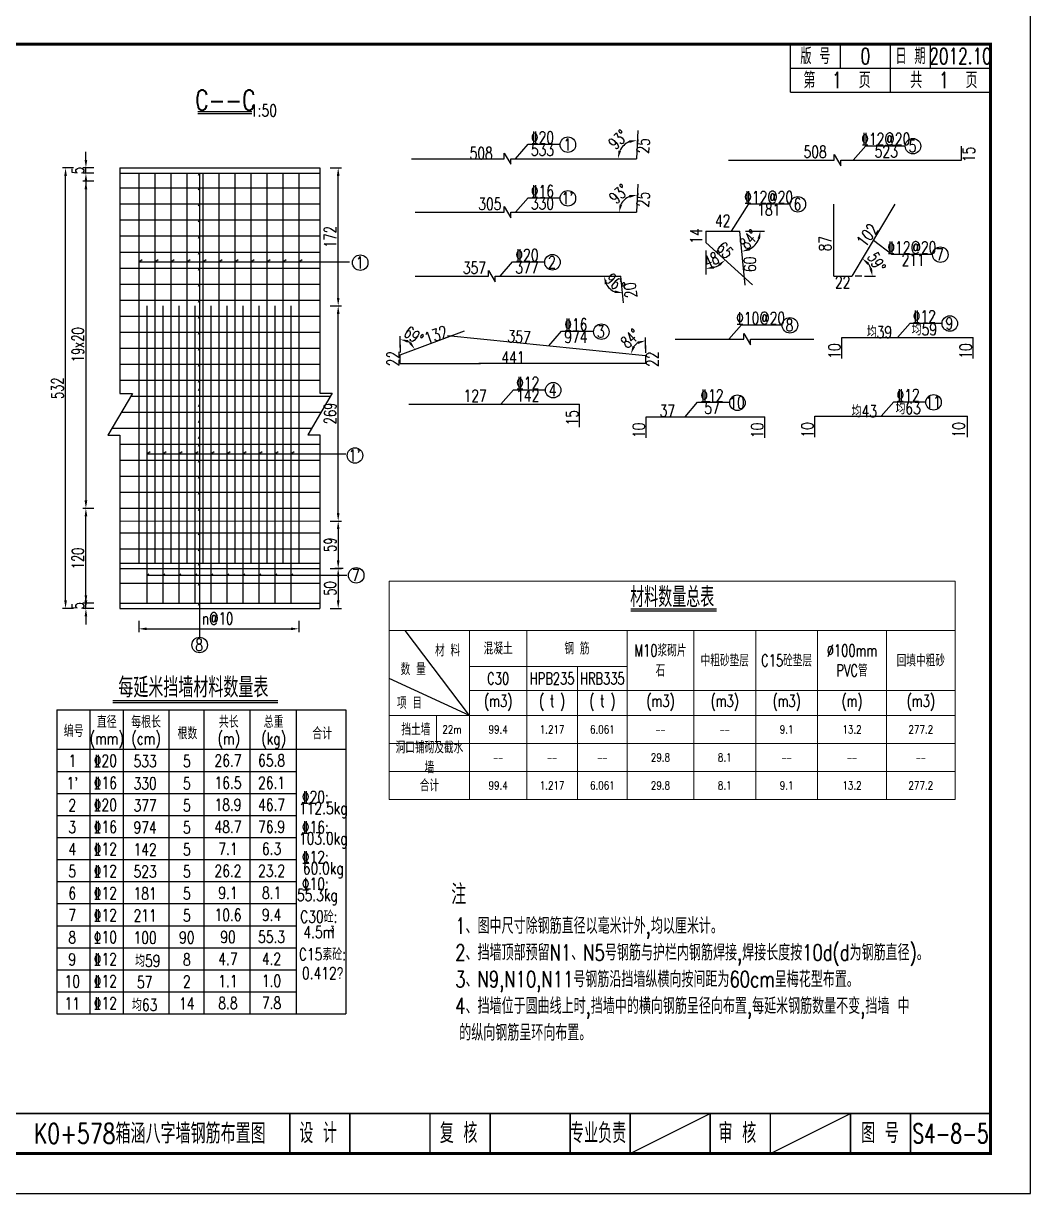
# Model space of a CAD drawing. Header units: millimetres. Extents: x -475 to 1205, y -1212 to 867.
# Drawn here: x -306.7 to -55.2, y -1212.1 to -919.9 of the extents above; entities that cross this region are included whole.
import ezdxf
from ezdxf.enums import TextEntityAlignment as Align

# ---------------------------------------------------------------- set-up
doc = ezdxf.new("R2010")
doc.units = ezdxf.units.MM
doc.header["$LTSCALE"] = 0.25
doc.header["$PDMODE"] = 32
doc.header["$PDSIZE"] = 0.5
for name, color, linetype in [('0_yellow', 2, 'Continuous'), ('图框', 7, 'Continuous'), ('文字', 7, 'Continuous'), ('标注', 4, 'Continuous'), ('次轮廓线', 7, 'Continuous'), ('结构', 7, 'Continuous'), ('表格', 7, 'Continuous'), ('钢筋', 6, 'Continuous')]:
    doc.layers.add(name, color=color, linetype=linetype)
doc.styles.get("Standard").update_dxf_attribs({"font": 'simplex1.shx', "width": 0.7, "bigfont": 'hztxt.shx'})
doc.styles.add('text', font='romans__.shx', dxfattribs={"width": 0.8, "bigfont": 'hztxt.shx'})
doc.styles.add('XGhz', font='simplex1.shx', dxfattribs={"width": 0.8, "bigfont": 'hztxt.shx'})
doc.styles.add('数字', font='simplex1.shx', dxfattribs={"width": 0.8, "bigfont": 'hztxt.shx'})
doc.styles.add('汉字', font='simplex1.shx', dxfattribs={"width": 0.8, "bigfont": 'hztxt.shx'})
doc.styles.add('钢筋', font='simplex1.shx', dxfattribs={"width": 0.8, "height": 2.2, "bigfont": 'hztxt.shx'})
doc.dimstyles.new('STANDARD-50', dxfattribs={"dimscale": 0, "dimtxt": 3, "dimasz": 2, "dimexe": 0.8, "dimexo": 1, "dimgap": 0.5, "dimtad": 1, "dimdec": 0, "dimlfac": 5, "dimzin": 9, "dimdsep": 46, "dimtxsty": 'Standard', "dimcen": 0.5, "dimclrd": 256, "dimclre": 256, "dimclrt": 7, "dimadec": 0, "dimazin": 2, "dimtfac": 1, "dimtdec": 0, "dimtix": 1, "dimtmove": 2, "dimatfit": 3, "dimfxl": 0, "dimtolj": 1, "dimtzin": 0, "dimlwd": -1, "dimlwe": -1, "dimarcsym": 0})

# ---------------------------------------------------------------- blocks, each defined once
blk = doc.blocks.new('*D631')
at = {"layer": 'Defpoints', "color": 0}
for p in [(-277.92, -1067.23), (-237.92, -1067.23), (-237.92, -1071.07)]:
    blk.add_point(p, dxfattribs=at)
at = {"layer": '文字'}
for p, q in [((-277.92, -1069.07), (-277.92, -1071.87)), ((-237.92, -1069.07), (-237.92, -1071.87)), ((-275.92, -1071.07), (-239.92, -1071.07))]:
    blk.add_line(p, q, dxfattribs=at)
for points in [[(-275.92, -1070.74), (-275.92, -1071.41), (-277.92, -1071.07)], [(-239.92, -1070.74), (-239.92, -1071.41), (-237.92, -1071.07)]]:
    blk.add_solid(points, dxfattribs=at)
at = {"layer": '文字', "color": 7, "insert": (-258.21, -1068.51), "char_height": 3, "attachment_point": 5}
blk.add_mtext('\\A1;n@10', dxfattribs=at)
blk = doc.blocks.new('*D632')
at = {"layer": 'Defpoints', "color": 0}
for p in [(-296.19, -955.99), (-289.87, -955.99), (-289.87, -1065.99)]:
    blk.add_point(p, dxfattribs=at)
at = {"layer": '标注'}
for p, q in [((-294.19, -955.99), (-296.99, -955.99)), ((-296.19, -1063.99), (-296.19, -957.99)), ((-294.19, -1065.99), (-296.99, -1065.99))]:
    blk.add_line(p, q, dxfattribs=at)
for points in [[(-296.52, -957.99), (-295.86, -957.99), (-296.19, -955.99)], [(-296.52, -1063.99), (-295.86, -1063.99), (-296.19, -1065.99)]]:
    blk.add_solid(points, dxfattribs=at)
at = {"layer": '标注', "color": 7, "insert": (-298.19, -1010.99), "char_height": 3, "attachment_point": 5, "rotation": 90}
blk.add_mtext('\\A1;532', dxfattribs=at)
blk = doc.blocks.new('*D664')
at = {"layer": 'Defpoints', "color": 0}
for p in [(-89.04, -965.02), (-94.99, -981.28), (-104.27, -983.02), (-99.84, -983.02), (-99.84, -983.02)]:
    blk.add_point(p, dxfattribs=at)
at = {"layer": '文字'}
blk.add_line((-96.68, -983.02), (-93.88, -983.02), dxfattribs=at)
blk.add_arc((-99.84, -983.02), 5.15, 22.3847, 36.6516, dxfattribs=at)
for points in [[(-95.93, -980.19), (-95.48, -979.7), (-97.19, -978.6)], [(-94.75, -980.99), (-95.4, -981.12), (-94.68, -983.02)]]:
    blk.add_solid(points, dxfattribs=at)
at = {"layer": '文字', "color": 7, "insert": (-93.61, -979.49), "char_height": 3, "attachment_point": 5, "rotation": 299.5181}
blk.add_mtext('\\A1;59°', dxfattribs=at)
blk = doc.blocks.new('*D665')
at = {"layer": 'Defpoints', "color": 0}
for p in [(-153.28, -960.04), (-155.67, -963.26), (-208.87, -967.07), (-163.99, -967.07), (-153.63, -967.07)]:
    blk.add_point(p, dxfattribs=at)
at = {"layer": '文字'}
blk.add_line((-159.95, -967.07), (-157.15, -967.07), dxfattribs=at)
blk.add_arc((-153.63, -967.07), 4.32, 113.8742, 153.2599, dxfattribs=at)
for points in [[(-155.44, -962.79), (-155.32, -963.45), (-153.41, -962.75)], [(-157.17, -965.21), (-157.82, -965.05), (-157.95, -967.07)]]:
    blk.add_solid(points, dxfattribs=at)
at = {"layer": '文字', "color": 7, "insert": (-157.99, -962.49), "char_height": 3, "attachment_point": 5, "rotation": 43.567}
blk.add_mtext('\\A1;93°', dxfattribs=at)
blk = doc.blocks.new('*D666')
at = {"layer": 'Defpoints', "color": 0}
for p in [(-153.28, -946.66), (-155.8, -949.63), (-209.83, -953.69), (-163.24, -953.69), (-153.63, -953.69)]:
    blk.add_point(p, dxfattribs=at)
at = {"layer": '文字'}
blk.add_line((-160.23, -953.69), (-157.43, -953.69), dxfattribs=at)
blk.add_arc((-153.63, -953.69), 4.6, 112.2579, 154.8762, dxfattribs=at)
for points in [[(-155.43, -949.1), (-155.32, -949.76), (-153.4, -949.09)], [(-157.47, -951.81), (-158.12, -951.66), (-158.23, -953.69)]]:
    blk.add_solid(points, dxfattribs=at)
at = {"layer": '文字', "color": 7, "insert": (-158.18, -948.91), "char_height": 3, "attachment_point": 5, "rotation": 43.567}
blk.add_mtext('\\A1;93°', dxfattribs=at)
blk = doc.blocks.new('*D667')
at = {"layer": 'Defpoints', "color": 0}
for p in [(-200.82, -997.85), (-153.06, -999.54), (-151.32, -1002.8), (-151.32, -1002.8), (-151.32, -1004.85)]:
    blk.add_point(p, dxfattribs=at)
at = {"layer": '文字'}
blk.add_line((-151.32, -1001.1), (-151.32, -998.3), dxfattribs=at)
blk.add_arc((-151.32, -1002.8), 3.69, 121.4088, 142.8806, dxfattribs=at)
for points in [[(-153.34, -999.33), (-153.16, -999.97), (-151.32, -999.1)], [(-153.96, -1000.69), (-154.58, -1000.45), (-155, -1002.43)]]:
    blk.add_solid(points, dxfattribs=at)
at = {"layer": '文字', "color": 7, "insert": (-155.14, -998.58), "char_height": 3, "attachment_point": 5, "rotation": 42.1447}
blk.add_mtext('\\A1;84°', dxfattribs=at)
blk = doc.blocks.new('*D668')
at = {"layer": 'Defpoints', "color": 0}
for p in [(-215.93, -983.03), (-157.5, -983.03), (-151.27, -983.03), (-161.03, -985.24), (-156.8, -989.64)]:
    blk.add_point(p, dxfattribs=at)
at = {"layer": '文字'}
blk.add_arc((-157.5, -983.03), 4.17, 207.753, 248.247, dxfattribs=at)
for points in [[(-161.51, -985.06), (-160.86, -984.9), (-161.67, -983.03)], [(-159, -986.58), (-159.09, -987.24), (-157.06, -987.18)]]:
    blk.add_solid(points, dxfattribs=at)
at = {"layer": '文字', "color": 7, "insert": (-158.95, -984.65), "char_height": 3, "attachment_point": 5, "rotation": 318}
blk.add_mtext('\\A1;96°', dxfattribs=at)
blk = doc.blocks.new('*D669')
at = {"layer": 'Defpoints', "color": 0}
for p in [(-196.58, -996.69), (-209.79, -1000), (-212.6, -1002.69), (-212.6, -1002.69), (-212.6, -1004.85)]:
    blk.add_point(p, dxfattribs=at)
at = {"layer": '文字'}
blk.add_line((-212.6, -1000.8), (-212.6, -998), dxfattribs=at)
blk.add_arc((-212.6, -1002.69), 3.89, 50.3034, 60.2428, dxfattribs=at)
for points in [[(-210.76, -999.63), (-210.59, -998.99), (-212.6, -998.8)], [(-209.85, -999.5), (-210.39, -999.89), (-208.96, -1001.33)]]:
    blk.add_solid(points, dxfattribs=at)
at = {"layer": '文字', "color": 7, "insert": (-209.25, -997.85), "char_height": 3, "attachment_point": 5, "rotation": 325.2731}
blk.add_mtext('\\A1;69°', dxfattribs=at)
blk = doc.blocks.new('*D651')
at = {"layer": 'Defpoints', "color": 0}
for p in [(-282.6, -959.3), (-291.11, -1040.99), (-283.07, -1040.99)]:
    blk.add_point(p, dxfattribs=at)
at = {"layer": '标注'}
for p, q in [((-289.11, -959.3), (-291.91, -959.3)), ((-291.11, -961.3), (-291.11, -1038.99)), ((-289.11, -1040.99), (-291.91, -1040.99))]:
    blk.add_line(p, q, dxfattribs=at)
for points in [[(-291.44, -961.3), (-290.77, -961.3), (-291.11, -959.3)], [(-291.44, -1038.99), (-290.77, -1038.99), (-291.11, -1040.99)]]:
    blk.add_solid(points, dxfattribs=at)
at = {"layer": '标注', "color": 7, "insert": (-293.11, -1000.14), "char_height": 3, "attachment_point": 5, "rotation": 90}
blk.add_mtext('\\A1;19x20', dxfattribs=at)
blk = doc.blocks.new('*D652')
at = {"layer": 'Defpoints', "color": 0}
for p in [(-291.11, -1040.99), (-287.23, -1040.99), (-282.23, -1065.98)]:
    blk.add_point(p, dxfattribs=at)
at = {"layer": '标注'}
for p, q in [((-289.11, -1040.99), (-291.91, -1040.99)), ((-291.11, -1063.98), (-291.11, -1042.99)), ((-289.11, -1065.98), (-291.91, -1065.98))]:
    blk.add_line(p, q, dxfattribs=at)
for points in [[(-291.44, -1042.99), (-290.77, -1042.99), (-291.11, -1040.99)], [(-291.44, -1063.98), (-290.77, -1063.98), (-291.11, -1065.98)]]:
    blk.add_solid(points, dxfattribs=at)
at = {"layer": '标注', "color": 7, "insert": (-293.11, -1053.49), "char_height": 3, "attachment_point": 5, "rotation": 90}
blk.add_mtext('\\A1;120', dxfattribs=at)
blk = doc.blocks.new('*D653')
at = {"layer": 'Defpoints', "color": 0}
for p in [(-291.11, -1064.68), (-282.23, -1064.68), (-282.23, -1065.98)]:
    blk.add_point(p, dxfattribs=at)
at = {"layer": '标注'}
for p, q in [((-291.11, -1062.68), (-291.11, -1060.68)), ((-289.11, -1064.68), (-291.91, -1064.68)), ((-289.11, -1065.98), (-291.91, -1065.98)), ((-291.11, -1065.98), (-291.11, -1064.68)), ((-291.11, -1067.98), (-291.11, -1069.98))]:
    blk.add_line(p, q, dxfattribs=at)
for points in [[(-291.44, -1062.68), (-290.77, -1062.68), (-291.11, -1064.68)], [(-291.44, -1067.98), (-290.77, -1067.98), (-291.11, -1065.98)]]:
    blk.add_solid(points, dxfattribs=at)
at = {"layer": '标注', "color": 7, "insert": (-293.11, -1065.33), "char_height": 3, "attachment_point": 5, "rotation": 90}
blk.add_mtext('\\A1;5', dxfattribs=at)
blk = doc.blocks.new('*D670')
at = {"layer": 'Defpoints', "color": 0}
for p in [(-127.8, -971.76), (-126.36, -971.76), (-121.6, -971.76), (-124.94, -976.03), (-126.45, -985.27)]:
    blk.add_point(p, dxfattribs=at)
at = {"layer": '文字'}
blk.add_arc((-127.8, -971.76), 5.14, 298.1495, 337.5611, dxfattribs=at)
for points in [[(-123.37, -973.65), (-122.72, -973.78), (-122.66, -971.76)], [(-125.28, -976.61), (-125.47, -975.97), (-127.29, -976.87)]]:
    blk.add_solid(points, dxfattribs=at)
at = {"layer": '文字', "color": 7, "insert": (-125.47, -973.86), "char_height": 3, "attachment_point": 5, "rotation": 47.8553}
blk.add_mtext('\\A1;84°', dxfattribs=at)
blk = doc.blocks.new('*D671')
at = {"layer": 'Defpoints', "color": 0}
for p in [(-136.27, -974.6), (-136.27, -976.59), (-134.48, -980.88), (-136.27, -982.61), (-124.63, -985.2)]:
    blk.add_point(p, dxfattribs=at)
at = {"layer": '文字'}
blk.add_arc((-136.27, -974.6), 6.53, 287.6236, 300.0528, dxfattribs=at)
for points in [[(-134.24, -981.15), (-134.34, -980.49), (-136.27, -981.13)], [(-133.21, -979.99), (-132.79, -980.51), (-131.44, -979)]]:
    blk.add_solid(points, dxfattribs=at)
at = {"layer": '文字', "color": 7, "insert": (-134.44, -978.74), "char_height": 3, "attachment_point": 5, "rotation": 23.8382}
blk.add_mtext('\\A1;48°', dxfattribs=at)
blk = doc.blocks.new('*D658')
at = {"layer": 'Defpoints', "color": 0}
for p in [(-232.67, -990.44), (-228.1, -990.44), (-232.67, -1044.17)]:
    blk.add_point(p, dxfattribs=at)
at = {"layer": '标注'}
for p, q in [((-230.1, -990.44), (-227.3, -990.44)), ((-228.1, -1042.17), (-228.1, -992.44)), ((-230.1, -1044.17), (-227.3, -1044.17))]:
    blk.add_line(p, q, dxfattribs=at)
for points in [[(-228.43, -992.44), (-227.77, -992.44), (-228.1, -990.44)], [(-228.43, -1042.17), (-227.77, -1042.17), (-228.1, -1044.17)]]:
    blk.add_solid(points, dxfattribs=at)
at = {"layer": '标注', "color": 7, "insert": (-230.1, -1017.3), "char_height": 3, "attachment_point": 5, "rotation": 90}
blk.add_mtext('\\A1;269', dxfattribs=at)
blk = doc.blocks.new('*D672')
at = {"layer": 'Defpoints', "color": 0}
for p in [(-232.67, -955.99), (-228.1, -955.99), (-232.67, -990.44)]:
    blk.add_point(p, dxfattribs=at)
at = {"layer": '标注'}
for p, q in [((-230.1, -955.99), (-227.3, -955.99)), ((-228.1, -988.44), (-228.1, -957.99)), ((-230.1, -990.44), (-227.3, -990.44))]:
    blk.add_line(p, q, dxfattribs=at)
for points in [[(-228.43, -957.99), (-227.77, -957.99), (-228.1, -955.99)], [(-228.43, -988.44), (-227.77, -988.44), (-228.1, -990.44)]]:
    blk.add_solid(points, dxfattribs=at)
at = {"layer": '标注', "color": 7, "insert": (-230.1, -973.21), "char_height": 3, "attachment_point": 5, "rotation": 90}
blk.add_mtext('\\A1;172', dxfattribs=at)
blk = doc.blocks.new('*D659')
at = {"layer": 'Defpoints', "color": 0}
for p in [(-232.67, -1044.17), (-228.1, -1055.99), (-225.87, -1055.99)]:
    blk.add_point(p, dxfattribs=at)
at = {"layer": '标注'}
for p, q in [((-230.1, -1044.17), (-227.3, -1044.17)), ((-228.1, -1046.17), (-228.1, -1053.99)), ((-226.87, -1055.99), (-228.9, -1055.99))]:
    blk.add_line(p, q, dxfattribs=at)
for points in [[(-228.43, -1046.17), (-227.77, -1046.17), (-228.1, -1044.17)], [(-228.43, -1053.99), (-227.77, -1053.99), (-228.1, -1055.99)]]:
    blk.add_solid(points, dxfattribs=at)
at = {"layer": '标注', "color": 7, "insert": (-230.1, -1050.08), "char_height": 3, "attachment_point": 5, "rotation": 90}
blk.add_mtext('\\A1;59', dxfattribs=at)
blk = doc.blocks.new('*D660')
at = {"layer": 'Defpoints', "color": 0}
for p in [(-232.67, -1055.99), (-232.67, -1065.99), (-228.1, -1065.99)]:
    blk.add_point(p, dxfattribs=at)
at = {"layer": '标注'}
for p, q in [((-230.1, -1055.99), (-227.3, -1055.99)), ((-228.1, -1057.99), (-228.1, -1063.99)), ((-230.1, -1065.99), (-227.3, -1065.99))]:
    blk.add_line(p, q, dxfattribs=at)
for points in [[(-228.43, -1057.99), (-227.77, -1057.99), (-228.1, -1055.99)], [(-228.43, -1063.99), (-227.77, -1063.99), (-228.1, -1065.99)]]:
    blk.add_solid(points, dxfattribs=at)
at = {"layer": '标注', "color": 7, "insert": (-230.1, -1060.99), "char_height": 3, "attachment_point": 5, "rotation": 90}
blk.add_mtext('\\A1;50', dxfattribs=at)
blk = doc.blocks.new('*T661')
at = {"layer": 'Defpoints', "color": 8, "lineweight": 0}
for p, q in [((0, 0), (11.78, 0)), ((0, 0), (0, -12.33)), ((11.78, 0), (20.08, 0)), ((20.08, 0), (34.34, 0)), ((34.34, 0), (47.03, 0)), ((47.03, 0), (59.43, 0)), ((59.43, 0), (76.08, 0)), ((76.08, 0), (91.53, 0)), ((91.53, 0), (106.98, 0)), ((106.98, 0), (124.18, 0)), ((124.18, 0), (141.37, 0)), ((141.37, 0), (141.37, -12.33)), ((11.78, -33.53), (11.78, -40.53))]:
    blk.add_line(p, q, dxfattribs=at)
at = {"layer": '表格', "color": 1, "lineweight": 0}
for p, q in [((0, -12.33), (11.78, -12.33)), ((0, -12.33), (0, -21.33)), ((11.78, -12.33), (20.08, -12.33)), ((20.08, -12.33), (34.34, -12.33)), ((34.34, -12.33), (47.03, -12.33)), ((47.03, -12.33), (59.43, -12.33)), ((59.43, -12.33), (76.08, -12.33)), ((76.08, -12.33), (91.53, -12.33)), ((91.53, -12.33), (106.98, -12.33)), ((106.98, -12.33), (124.18, -12.33)), ((124.18, -12.33), (141.37, -12.33)), ((141.37, -12.33), (141.37, -21.33)), ((0, -21.33), (0, -27.33)), ((141.37, -21.33), (141.37, -27.33)), ((0, -27.33), (0, -33.53)), ((141.37, -27.33), (141.37, -33.53)), ((0, -33.53), (0, -40.53)), ((141.37, -33.53), (141.37, -40.53)), ((0, -40.53), (0, -47.53)), ((141.37, -40.53), (141.37, -47.53)), ((0, -47.53), (0, -54.53)), ((141.37, -47.53), (141.37, -54.53)), ((0, -54.53), (11.78, -54.53)), ((11.78, -54.53), (20.08, -54.53)), ((20.08, -54.53), (34.34, -54.53)), ((34.34, -54.53), (47.03, -54.53)), ((47.03, -54.53), (59.43, -54.53)), ((59.43, -54.53), (76.08, -54.53)), ((76.08, -54.53), (91.53, -54.53)), ((91.53, -54.53), (106.98, -54.53)), ((106.98, -54.53), (124.18, -54.53)), ((124.18, -54.53), (141.37, -54.53))]:
    blk.add_line(p, q, dxfattribs=at)
at = {"layer": '表格', "color": 7, "lineweight": 0}
for p, q in [((20.08, -12.33), (20.08, -21.33)), ((34.34, -12.33), (34.34, -21.33)), ((59.43, -12.33), (59.43, -21.33)), ((76.08, -12.33), (76.08, -21.33)), ((91.53, -12.33), (91.53, -21.33)), ((106.98, -12.33), (106.98, -21.33)), ((124.18, -12.33), (124.18, -21.33)), ((20.08, -21.33), (34.34, -21.33)), ((20.08, -21.33), (20.08, -27.33)), ((34.34, -21.33), (47.03, -21.33)), ((34.34, -21.33), (34.34, -27.33)), ((47.03, -21.33), (59.43, -21.33)), ((47.03, -21.33), (47.03, -27.33)), ((59.43, -21.33), (59.43, -27.33)), ((76.08, -21.33), (76.08, -27.33)), ((91.53, -21.33), (91.53, -27.33)), ((106.98, -21.33), (106.98, -27.33)), ((124.18, -21.33), (124.18, -27.33)), ((20.08, -27.33), (34.34, -27.33)), ((20.08, -27.33), (20.08, -33.53)), ((34.34, -27.33), (47.03, -27.33)), ((34.34, -27.33), (34.34, -33.53)), ((47.03, -27.33), (59.43, -27.33)), ((47.03, -27.33), (47.03, -33.53)), ((59.43, -27.33), (76.08, -27.33)), ((59.43, -27.33), (59.43, -33.53)), ((76.08, -27.33), (91.53, -27.33)), ((76.08, -27.33), (76.08, -33.53)), ((91.53, -27.33), (106.98, -27.33)), ((91.53, -27.33), (91.53, -33.53)), ((106.98, -27.33), (124.18, -27.33)), ((106.98, -27.33), (106.98, -33.53)), ((124.18, -27.33), (141.37, -27.33)), ((124.18, -27.33), (124.18, -33.53)), ((0, -33.53), (11.78, -33.53)), ((11.78, -33.53), (20.08, -33.53)), ((20.08, -33.53), (34.34, -33.53)), ((20.08, -33.53), (20.08, -40.53)), ((34.34, -33.53), (47.03, -33.53)), ((34.34, -33.53), (34.34, -40.53)), ((47.03, -33.53), (59.43, -33.53)), ((47.03, -33.53), (47.03, -40.53)), ((59.43, -33.53), (76.08, -33.53)), ((59.43, -33.53), (59.43, -40.53)), ((76.08, -33.53), (91.53, -33.53)), ((76.08, -33.53), (76.08, -40.53)), ((91.53, -33.53), (106.98, -33.53)), ((91.53, -33.53), (91.53, -40.53)), ((106.98, -33.53), (124.18, -33.53)), ((106.98, -33.53), (106.98, -40.53)), ((124.18, -33.53), (141.37, -33.53)), ((124.18, -33.53), (124.18, -40.53)), ((0, -40.53), (11.78, -40.53)), ((11.78, -40.53), (20.08, -40.53)), ((20.08, -40.53), (34.34, -40.53)), ((20.08, -40.53), (20.08, -47.53)), ((34.34, -40.53), (47.03, -40.53)), ((34.34, -40.53), (34.34, -47.53)), ((47.03, -40.53), (59.43, -40.53)), ((47.03, -40.53), (47.03, -47.53)), ((59.43, -40.53), (76.08, -40.53)), ((59.43, -40.53), (59.43, -47.53)), ((76.08, -40.53), (91.53, -40.53)), ((76.08, -40.53), (76.08, -47.53)), ((91.53, -40.53), (106.98, -40.53)), ((91.53, -40.53), (91.53, -47.53)), ((106.98, -40.53), (124.18, -40.53)), ((106.98, -40.53), (106.98, -47.53)), ((124.18, -40.53), (141.37, -40.53)), ((124.18, -40.53), (124.18, -47.53)), ((0, -47.53), (11.78, -47.53)), ((11.78, -47.53), (20.08, -47.53)), ((20.08, -47.53), (34.34, -47.53)), ((20.08, -47.53), (20.08, -54.53)), ((34.34, -47.53), (47.03, -47.53)), ((34.34, -47.53), (34.34, -54.53)), ((47.03, -47.53), (59.43, -47.53)), ((47.03, -47.53), (47.03, -54.53)), ((59.43, -47.53), (76.08, -47.53)), ((59.43, -47.53), (59.43, -54.53)), ((76.08, -47.53), (91.53, -47.53)), ((76.08, -47.53), (76.08, -54.53)), ((91.53, -47.53), (106.98, -47.53)), ((91.53, -47.53), (91.53, -54.53)), ((106.98, -47.53), (124.18, -47.53)), ((106.98, -47.53), (106.98, -54.53)), ((124.18, -47.53), (141.37, -47.53)), ((124.18, -47.53), (124.18, -54.53))]:
    blk.add_line(p, q, dxfattribs=at)
at = {"layer": '表格', "color": 1, "insert": (70.68, -1.5), "char_height": 5, "width": 138.3679, "attachment_point": 2}
blk.add_mtext('材料数量总表', dxfattribs=at)
at = {"layer": '表格', "char_height": 3, "attachment_point": 5}
for s, insert, width in [('混凝土', (27.21, -16.83), 11.2615), ('钢 筋', (46.89, -16.83), 22.0831)]:
    blk.add_mtext(s, dxfattribs=dict(at, insert=insert, width=width))
at = {"layer": '表格', "color": 0, "char_height": 3}
for s, insert, width, attachment_point in [('{\\C256;%%C100mm\\PPVC管}', (115.58, -19.83), 14.1926, 5), ('{\\C256;M10浆砌片石}', (67.75, -19.83), 13.6504, 5), ('{\\C256;中粗砂垫层}', (83.8, -19.83), 12.4525, 5), ('{\\C256;回填中粗砂}', (132.77, -19.83), 14.1926, 5), ('C30', (27.21, -24.33), 11.2615, 5), ('HPB235', (40.68, -24.33), 9.6809, 5), ('HRB335', (53.23, -24.33), 9.4022, 5), ('(m3)', (27.21, -30.43), 11.2615, 5), ('( t )', (40.68, -30.43), 9.6809, 5), ('( t )', (53.23, -30.43), 9.4022, 5), ('(m3)', (67.75, -30.43), 13.6504, 5), ('(m3)', (83.8, -30.43), 12.4525, 5), ('(m3)', (99.26, -30.43), 12.4525, 5), ('(m)', (115.58, -30.43), 14.1926, 5), ('(m3)', (132.77, -30.43), 14.1926, 5), ('挡土墙', (10.28, -37.03), 8.7788, 6), ('洞口铺砌及截水墙', (10.04, -44.03), 17.0828, 5), ('合计', (10.04, -51.03), 17.0828, 5)]:
    blk.add_mtext(s, dxfattribs=dict(at, insert=insert, width=width, attachment_point=attachment_point))
at = {"layer": '表格', "color": 0, "style": 'text'}
for s, insert, char_height, width, attachment_point in [('{\\Fsimplex1,hztxt|c134;\\W0.7;\\C256;C15砼垫层}', (99.26, -19.83), 3, 12.4525, 5), ('22m', (13.28, -37.03), 2, 5.3039, 4), ('99.4', (27.21, -37.03), 2, 11.2615, 5), ('1.217', (40.68, -37.03), 2, 9.6809, 5), ('6.061', (53.23, -37.03), 2, 9.4022, 5), ('——', (67.75, -37.03), 2, 13.6504, 5), ('——', (83.8, -37.03), 2, 12.4525, 5), ('9.1', (99.26, -37.03), 2, 12.4525, 5), ('13.2', (115.58, -37.03), 2, 14.1926, 5), ('277.2', (132.77, -37.03), 2, 14.1926, 5), ('29.8', (67.75, -44.03), 2, 13.6504, 5), ('8.1', (83.8, -44.03), 2, 12.4525, 5), ('——', (27.21, -44.03), 2, 11.2615, 5), ('——', (40.68, -44.03), 2, 9.6809, 5), ('——', (53.23, -44.03), 2, 9.4022, 5), ('——', (99.26, -44.03), 2, 12.4525, 5), ('——', (115.58, -44.03), 2, 14.1926, 5), ('——', (132.77, -44.03), 2, 14.1926, 5), ('99.4', (27.21, -51.03), 2, 11.2615, 5), ('1.217', (40.68, -51.03), 2, 9.6809, 5), ('6.061', (53.23, -51.03), 2, 9.4022, 5), ('29.8', (67.75, -51.03), 2, 13.6504, 5), ('8.1', (83.8, -51.03), 2, 12.4525, 5), ('9.1', (99.26, -51.03), 2, 12.4525, 5), ('13.2', (115.58, -51.03), 2, 14.1926, 5), ('277.2', (132.77, -51.03), 2, 14.1926, 5)]:
    blk.add_mtext(s, dxfattribs=dict(at, insert=insert, char_height=char_height, width=width, attachment_point=attachment_point))
blk = doc.blocks.new('*D673')
at = {"layer": 'Defpoints', "color": 0}
for p in [(-291.11, -955.99), (-279.51, -955.99), (-279.51, -957.3)]:
    blk.add_point(p, dxfattribs=at)
at = {"layer": '标注'}
for p, q in [((-291.11, -953.99), (-291.11, -951.99)), ((-289.11, -955.99), (-291.91, -955.99)), ((-289.11, -957.3), (-291.91, -957.3)), ((-291.11, -957.3), (-291.11, -955.99)), ((-291.11, -959.3), (-291.11, -961.3))]:
    blk.add_line(p, q, dxfattribs=at)
for points in [[(-291.44, -953.99), (-290.77, -953.99), (-291.11, -955.99)], [(-291.44, -959.3), (-290.77, -959.3), (-291.11, -957.3)]]:
    blk.add_solid(points, dxfattribs=at)
at = {"layer": '标注', "color": 7, "insert": (-293.11, -956.64), "char_height": 3, "attachment_point": 5, "rotation": 90}
blk.add_mtext('\\A1;5', dxfattribs=at)
blk = doc.blocks.new('series')
at = {"width": 0.75}
for tag, height, p in [('页码', 4, (-35, -19)), ('图名', 5, (-220, -282)), ('图号', 5, (-20, -282))]:
    blk.add_attdef(tag, text='', height=height, dxfattribs=at).set_placement(p, align=Align.MIDDLE_CENTER)
blk = doc.blocks.new('123')
at = {"layer": '图框', "color": 2}
blk.add_lwpolyline([(370.03, 635.68), (370.03, 932.68), (-49.97, 932.68), (-49.97, 635.68)], close=True, dxfattribs=at)

msp = doc.modelspace()

# ---------------------------------------------------------------- linework, layer by layer
for p, q in [((-282.602, -955.988), (-232.665, -955.988)), ((-282.602, -955.988), (-282.602, -1012.277)), ((-232.665, -955.988), (-232.665, -1012.244)), ((-282.602, -997.897), (-282.602, -1012.277)), ((-232.665, -997.897), (-232.665, -1012.244)), ((-282.602, -1008.297), (-282.602, -1012.277)), ((-279.506, -1012.277), (-285.614, -1022.696)), ((-282.602, -1012.277), (-279.506, -1012.277)), ((-229.569, -1012.244), (-235.678, -1022.663)), ((-232.665, -1012.244), (-229.569, -1012.244)), ((-285.614, -1022.696), (-282.602, -1022.696)), ((-282.602, -1022.696), (-282.602, -1065.988)), ((-235.678, -1022.663), (-232.665, -1022.663)), ((-232.665, -1022.663), (-232.665, -1065.988)), ((-282.602, -1044.122), (-232.665, -1044.172)), ((-282.602, -1055.988), (-232.665, -1055.988)), ((-282.602, -1065.988), (-232.665, -1065.988))]:
    msp.add_line(p, q)
for points, const_width in [([(-65.166, -925.085), (-445.166, -925.085), (-445.166, -1202.085), (-65.166, -1202.085), (-65.166, -925.085)], 0.7), ([(-445.166, -1192.085), (-65.166, -1192.085)], 0.4), ([(-170.166, -1202.085), (-170.166, -1192.085)], 0.4), ([(-155.166, -1202.085), (-155.166, -1192.085)], 0.4), ([(-135.166, -1202.085), (-135.166, -1192.085)], 0.4), ([(-120.166, -1202.085), (-120.166, -1192.085)], 0.4), ([(-100.166, -1202.085), (-100.166, -1192.085)], 0.4), ([(-85.166, -1202.085), (-85.166, -1192.085)], 0.4)]:
    msp.add_lwpolyline(points, dxfattribs=dict(const_width=const_width))
at = {"layer": '0_yellow', "color": 7}
for q in [(-211.35, -1071.487), (-215.357, -1083.487)]:
    msp.add_line((-195.274, -1092.687), q, dxfattribs=at)
at = {"layer": '图框', "const_width": 0.4}
for points in [[(-240.166, -1202.085), (-240.166, -1192.085)], [(-225.166, -1202.085), (-225.166, -1192.085)], [(-205.166, -1202.085), (-205.166, -1192.085)], [(-190.166, -1202.085), (-190.166, -1192.085)], [(-170.166, -1202.085), (-170.166, -1192.085)]]:
    msp.add_lwpolyline(points, dxfattribs=at)
at = {"layer": '文字'}
for p, q in [((-126.358, -971.756), (-121.603, -971.756)), ((-136.268, -976.594), (-136.268, -982.612)), ((-97.336, -983.018), (-98.976, -983.018)), ((-212.604, -1000.193), (-212.604, -1002.062)), ((-151.323, -1000.299), (-151.323, -1002.181)), ((-275.923, -1057.641), (-275.395, -1057.316)), ((-275.923, -1057.641), (-225.957, -1057.641)), ((-271.923, -1057.641), (-271.395, -1057.316)), ((-267.923, -1057.641), (-267.395, -1057.316)), ((-263.923, -1057.641), (-263.395, -1057.316)), ((-259.923, -1057.641), (-259.395, -1057.316)), ((-255.923, -1057.641), (-255.395, -1057.316)), ((-251.923, -1057.641), (-251.395, -1057.316)), ((-247.923, -1057.641), (-247.395, -1057.316)), ((-243.923, -1057.641), (-243.395, -1057.316)), ((-239.923, -1057.641), (-239.395, -1057.316)), ((-298.411, -1123.193), (-238.636, -1123.193))]:
    msp.add_line(p, q, dxfattribs=at)
at = {"layer": '标注'}
for p, q in [((-263.186, -942.367), (-249.646, -942.367)), ((-186.662, -952.28), (-185.004, -955.094)), ((-186.662, -953.687), (-186.662, -952.28)), ((-183.819, -953.687), (-180.661, -950.085)), ((-180.661, -950.085), (-172.798, -950.085)), ((-99.473, -954.049), (-96.314, -950.448)), ((-96.314, -950.448), (-86.628, -950.448)), ((-185.004, -955.094), (-185.004, -953.687)), ((-104.249, -954.049), (-104.249, -952.642)), ((-104.249, -952.642), (-102.59, -955.456)), ((-102.59, -955.456), (-102.59, -954.049)), ((-262.779, -957.297), (-263.086, -957.883)), ((-262.779, -957.297), (-262.741, -1073.176)), ((-262.779, -960.988), (-263.086, -961.575)), ((-183.819, -967.074), (-180.661, -963.473)), ((-180.661, -963.473), (-172.798, -963.473)), ((-262.779, -964.988), (-263.086, -965.575)), ((-186.662, -967.074), (-186.662, -965.667)), ((-186.662, -965.667), (-185.004, -968.481)), ((-185.004, -968.481), (-185.004, -967.074)), ((-129.881, -971.756), (-125.559, -964.967)), ((-125.559, -964.967), (-115.363, -964.967)), ((-262.779, -968.988), (-263.086, -969.575)), ((-262.779, -972.988), (-263.086, -973.575)), ((-94.436, -974.018), (-89.788, -977.543)), ((-262.779, -976.988), (-263.086, -977.575)), ((-89.788, -977.543), (-79.767, -977.543)), ((-277.923, -979.408), (-277.062, -978.831)), ((-277.923, -979.408), (-225.295, -979.408)), ((-273.923, -979.408), (-273.062, -978.831)), ((-269.923, -979.408), (-269.062, -978.831)), ((-265.923, -979.408), (-265.062, -978.831)), ((-262.779, -980.988), (-263.086, -981.575)), ((-261.923, -979.408), (-261.062, -978.831)), ((-257.923, -979.408), (-257.062, -978.831)), ((-253.923, -979.408), (-253.062, -978.831)), ((-249.923, -979.408), (-249.062, -978.831)), ((-245.923, -979.408), (-245.062, -978.831)), ((-241.923, -979.408), (-241.062, -978.831)), ((-237.923, -979.408), (-237.062, -978.831)), ((-190.529, -983.035), (-190.529, -981.628)), ((-190.529, -981.628), (-188.87, -984.442)), ((-187.685, -983.035), (-184.527, -979.434)), ((-184.527, -979.434), (-176.665, -979.434)), ((-188.87, -984.442), (-188.87, -983.035)), ((-262.779, -984.988), (-263.086, -985.575)), ((-262.779, -988.988), (-263.086, -989.575)), ((-262.779, -992.988), (-263.086, -993.575)), ((-130.528, -998.777), (-127.369, -995.176)), ((-127.369, -995.176), (-117.349, -995.176)), ((-88.44, -998.339), (-85.282, -994.738)), ((-85.282, -994.738), (-77.42, -994.738)), ((-262.779, -996.988), (-263.086, -997.575)), ((-175.469, -1000.385), (-172.311, -996.783)), ((-172.311, -996.783), (-164.449, -996.783)), ((-126.76, -998.777), (-126.76, -997.37)), ((-126.76, -997.37), (-125.101, -1000.185)), ((-125.101, -1000.185), (-125.101, -998.777)), ((-262.779, -1000.988), (-263.086, -1001.575)), ((-262.779, -1004.988), (-263.086, -1005.575)), ((-262.779, -1008.988), (-263.086, -1009.575)), ((-262.779, -1011.083), (-263.086, -1011.67)), ((-187.507, -1014.98), (-184.348, -1011.378)), ((-184.348, -1011.378), (-176.486, -1011.378)), ((-262.779, -1015.083), (-263.086, -1015.67)), ((-141.48, -1018.114), (-138.321, -1014.513)), ((-138.321, -1014.513), (-130.459, -1014.513)), ((-92.494, -1018.001), (-89.336, -1014.4)), ((-89.336, -1014.4), (-81.473, -1014.4)), ((-262.779, -1019.083), (-263.086, -1019.67)), ((-262.779, -1023.083), (-263.086, -1023.67)), ((-262.779, -1024.988), (-263.086, -1025.575)), ((-275.923, -1027.41), (-275.062, -1026.833)), ((-275.923, -1027.41), (-226.22, -1027.41)), ((-271.923, -1027.41), (-271.062, -1026.833)), ((-267.923, -1027.41), (-267.062, -1026.833)), ((-263.923, -1027.41), (-263.062, -1026.833)), ((-259.923, -1027.41), (-259.062, -1026.833)), ((-255.923, -1027.41), (-255.062, -1026.833)), ((-251.923, -1027.41), (-251.062, -1026.833)), ((-247.923, -1027.41), (-247.062, -1026.833)), ((-243.923, -1027.41), (-243.062, -1026.833)), ((-239.923, -1027.41), (-239.062, -1026.833)), ((-262.779, -1028.988), (-263.086, -1029.575)), ((-262.779, -1032.988), (-263.086, -1033.575)), ((-262.779, -1036.988), (-263.086, -1037.575)), ((-262.779, -1040.988), (-263.086, -1041.575)), ((-262.779, -1047.083), (-263.086, -1047.67)), ((-262.779, -1051.083), (-263.086, -1051.67)), ((-262.779, -1051.083), (-263.086, -1051.67)), ((-262.779, -1054.694), (-263.086, -1055.281)), ((-262.779, -1059.637), (-263.086, -1060.224)), ((-262.779, -1064.68), (-263.086, -1065.267)), ((-155.005, -1066.612), (-133.648, -1066.612)), ((-284.416, -1089.505), (-243.212, -1089.505)), ((-290.165, -1091.3), (-290.165, -1167.193)), ((-281.795, -1091.3), (-281.795, -1167.193)), ((-270.387, -1091.3), (-270.387, -1167.193)), ((-261.667, -1091.3), (-261.667, -1167.193)), ((-250.152, -1091.3), (-250.152, -1167.193)), ((-238.636, -1091.3), (-238.636, -1167.193)), ((-298.411, -1101.14), (-226.204, -1101.14)), ((-298.411, -1106.693), (-238.636, -1106.693)), ((-298.411, -1112.193), (-238.636, -1112.193)), ((-298.411, -1117.693), (-238.636, -1117.693)), ((-298.411, -1128.693), (-238.636, -1128.693)), ((-298.411, -1134.193), (-238.636, -1134.193)), ((-298.411, -1139.693), (-238.636, -1139.693)), ((-298.411, -1145.193), (-238.636, -1145.193)), ((-298.411, -1150.693), (-238.636, -1150.693)), ((-298.411, -1156.193), (-238.636, -1156.193)), ((-298.411, -1161.693), (-238.636, -1161.693))]:
    msp.add_line(p, q, dxfattribs=at)
for centre in [(-170.726, -950.197), (-84.555, -950.559), (-170.726, -963.584), (-113.29, -965.078), (-77.694, -977.654), (-222.592, -979.647), (-174.592, -979.545), (-115.277, -995.287), (-75.347, -994.849), (-162.376, -996.894), (-174.413, -1011.489), (-128.386, -1014.624), (-79.401, -1014.511), (-223.905, -1027.794), (-223.602, -1057.717), (-262.713, -1075.112)]:
    msp.add_circle(centre, 1.936, dxfattribs=at)
at = {"layer": '次轮廓线'}
for p, q in [((-115.166, -937.085), (-115.166, -925.085)), ((-102.666, -931.085), (-102.666, -925.085)), ((-90.166, -931.085), (-90.166, -925.085)), ((-80.166, -931.085), (-80.166, -925.085)), ((-115.166, -931.085), (-65.166, -931.085)), ((-90.166, -937.085), (-90.166, -931.085)), ((-115.166, -937.085), (-65.166, -937.085))]:
    msp.add_line(p, q, dxfattribs=at)
at = {"layer": '结构'}
for p, q in [((-155.166, -1202.085), (-135.166, -1192.085)), ((-120.166, -1202.085), (-100.166, -1192.085))]:
    msp.add_line(p, q, dxfattribs=at)
at = {"layer": '钢筋'}
for p, q in [((-263.186, -941.867), (-249.646, -941.867)), ((-153.279, -946.657), (-153.63, -953.687)), ((-72.402, -954.049), (-72.402, -950.524)), ((-209.827, -953.687), (-186.662, -953.687)), ((-185.004, -953.687), (-153.63, -953.687)), ((-130.607, -954.049), (-104.249, -954.049)), ((-102.59, -954.049), (-72.402, -954.049)), ((-282.602, -957.297), (-232.665, -957.297)), ((-277.923, -957.297), (-277.923, -1054.694)), ((-273.923, -957.297), (-273.923, -1054.694)), ((-269.923, -957.297), (-269.923, -1054.694)), ((-265.923, -957.297), (-265.923, -1054.694)), ((-261.923, -957.297), (-261.923, -1054.694)), ((-257.923, -957.297), (-257.923, -1054.694)), ((-253.923, -957.297), (-253.923, -1054.694)), ((-249.923, -957.297), (-249.923, -1054.694)), ((-245.923, -957.297), (-245.923, -1054.694)), ((-241.923, -957.297), (-241.923, -1054.694)), ((-237.923, -957.297), (-237.923, -1054.694)), ((-282.602, -960.989), (-232.665, -960.989)), ((-153.279, -960.044), (-153.63, -967.074)), ((-282.602, -964.989), (-232.665, -964.989)), ((-208.873, -967.074), (-186.662, -967.074)), ((-185.004, -967.074), (-153.63, -967.074)), ((-104.27, -983.018), (-104.27, -965.018)), ((-89.036, -965.018), (-99.836, -983.018)), ((-282.602, -968.989), (-232.665, -968.989)), ((-136.268, -971.756), (-127.798, -971.756)), ((-136.268, -971.756), (-136.268, -974.602)), ((-126.447, -985.265), (-127.798, -971.756)), ((-282.602, -972.989), (-232.665, -972.989)), ((-124.631, -985.2), (-136.268, -974.602)), ((-282.602, -976.989), (-232.665, -976.989)), ((-282.602, -980.988), (-232.665, -980.988)), ((-208.872, -983.035), (-190.529, -983.035)), ((-188.87, -983.035), (-157.497, -983.035)), ((-156.802, -989.643), (-157.497, -983.035)), ((-104.27, -983.018), (-99.836, -983.018)), ((-282.602, -984.988), (-232.665, -984.988)), ((-282.602, -988.988), (-232.665, -988.988)), ((-275.923, -990.436), (-275.923, -1064.68)), ((-271.923, -990.436), (-271.923, -1064.68)), ((-267.923, -990.436), (-267.923, -1064.68)), ((-263.923, -990.436), (-263.923, -1064.68)), ((-259.923, -990.436), (-259.923, -1064.68)), ((-255.923, -990.436), (-255.923, -1064.68)), ((-251.923, -990.436), (-251.923, -1064.68)), ((-247.923, -990.436), (-247.923, -1064.68)), ((-243.923, -990.436), (-243.923, -1064.68)), ((-239.923, -990.436), (-239.923, -1064.68)), ((-282.602, -992.988), (-232.665, -992.988)), ((-282.602, -996.988), (-232.665, -996.988)), ((-212.604, -1002.693), (-196.579, -996.687)), ((-200.821, -997.85), (-151.323, -1002.799)), ((-143.958, -998.777), (-126.76, -998.777)), ((-125.101, -998.777), (-109.301, -998.777)), ((-102.318, -998.339), (-69.538, -998.339)), ((-102.318, -1003.58), (-102.318, -998.339)), ((-69.538, -1003.58), (-69.538, -998.339)), ((-282.602, -1000.988), (-232.665, -1000.988)), ((-282.602, -1004.988), (-232.665, -1004.988)), ((-212.604, -1004.847), (-212.604, -1002.693)), ((-212.604, -1004.847), (-192.537, -1004.847)), ((-151.323, -1004.847), (-192.988, -1004.847)), ((-151.323, -1002.799), (-151.323, -1004.847)), ((-282.602, -1008.988), (-232.665, -1008.988)), ((-279.923, -1012.988), (-230.006, -1012.988)), ((-210.463, -1014.98), (-167.828, -1014.98)), ((-167.828, -1020.76), (-167.828, -1014.98)), ((-282.268, -1016.988), (-232.351, -1016.988)), ((-151.201, -1023.355), (-151.201, -1018.114)), ((-151.201, -1018.114), (-121.585, -1018.114)), ((-121.585, -1023.355), (-121.585, -1018.114)), ((-109.058, -1018.001), (-70.905, -1018.001)), ((-109.058, -1023.242), (-109.058, -1018.001)), ((-70.905, -1023.242), (-70.905, -1018.001)), ((-284.613, -1020.988), (-234.696, -1020.988)), ((-282.602, -1024.988), (-232.665, -1024.988)), ((-282.602, -1028.988), (-232.665, -1028.988)), ((-282.602, -1032.988), (-232.665, -1032.988)), ((-282.602, -1036.988), (-232.665, -1036.988)), ((-282.602, -1040.988), (-232.665, -1040.988)), ((-282.602, -1047.083), (-232.665, -1047.083)), ((-282.602, -1051.083), (-232.665, -1051.083)), ((-282.602, -1054.709), (-232.665, -1054.709)), ((-282.602, -1059.637), (-232.665, -1059.637)), ((-282.602, -1064.68), (-232.665, -1064.68)), ((-155.005, -1066.112), (-133.648, -1066.112)), ((-284.416, -1089.005), (-243.212, -1089.005)), ((-298.411, -1091.3), (-226.204, -1091.3)), ((-298.411, -1091.3), (-298.411, -1167.193)), ((-226.204, -1091.3), (-226.204, -1167.193)), ((-298.411, -1167.193), (-226.204, -1167.193))]:
    msp.add_line(p, q, dxfattribs=at)

# ---------------------------------------------------------------- block references
ref = msp.add_blockref('series', (-55.166, -915.085))
ref.add_attrib('页码', '第  1  页    共  1  页', dxfattribs={"height": 4, "width": 0.75}).set_placement((-90.166, -934.085), align=Align.MIDDLE_CENTER)
ref.add_attrib('图名', 'K0+578箱涵八字墙钢筋布置图', dxfattribs={"height": 5, "width": 0.75}).set_placement((-275.166, -1197.085), align=Align.MIDDLE_CENTER)
ref.add_attrib('图号', 'S4-8-5', dxfattribs={"height": 4.8, "width": 0.7}).set_placement((-75.166, -1197.085), align=Align.MIDDLE_CENTER)
msp.add_blockref('*T661', (-215.357, -1059.154))
at = {"layer": '标注'}
msp.add_blockref('123', (-425.191, -1847.766), dxfattribs=at)

# ---------------------------------------------------------------- texts
at = {"width": 0.7}
for s, p in [('材 料', (-203.917, -1077.974)), ('数 量', (-212.5, -1082.643)), ('项 目', (-213.441, -1091.061))]:
    msp.add_text(s, height=3, dxfattribs=at).set_placement(p)
for s, p in [('专业负责', (-163.176, -1196.991)), ('审 核', (-128.402, -1196.991)), ('图 号', (-92.783, -1196.991))]:
    msp.add_text(s, height=5, dxfattribs=at).set_placement(p, align=Align.MIDDLE_CENTER)
at = {"layer": '图框', "width": 0.7}
for s, p in [('设 计', (-233.121, -1196.991)), ('复 核', (-198.026, -1196.991))]:
    msp.add_text(s, height=5, dxfattribs=at).set_placement(p, align=Align.MIDDLE_CENTER)
at = {"layer": '文字', "width": 0.7}
for s, p in [('版 号', (-108.916, -928.085)), ('0', (-96.416, -928.085)), ('日 期', (-85.166, -928.085)), ('2012.10', (-72.666, -928.085))]:
    msp.add_text(s, height=4, dxfattribs=at).set_placement(p, align=Align.MIDDLE_CENTER)
at = {"layer": '文字', "width": 0.75}
for s, height, style, p in [('C--C', 5, 'XGhz', (-256.284, -939.05)), ('1:50', 3, '数字', (-246.779, -941.641)), ('%%13220', 3, '钢筋', (-177.084, -948.4)), ('1', 3, '数字', (-170.839, -950.17)), ('%%13212@20', 3, '钢筋', (-91.348, -948.762)), ('5', 3, '数字', (-84.669, -950.532)), ('508', 3, '数字', (-192.373, -952.332)), ('533', 3, '数字', (-177.084, -951.487)), ('508', 3, '数字', (-108.984, -951.961)), ('523', 3, '数字', (-91.205, -951.85)), ('%%13216', 3, '钢筋', (-177.084, -961.787)), ('305', 3, '数字', (-190.213, -964.986)), ('330', 3, '数字', (-177.084, -964.874)), ("1'", 3, '数字', (-170.839, -963.557)), ('%%13212@20', 3, '钢筋', (-120.593, -963.281)), ('6', 3, '数字', (-113.404, -965.051)), ('181', 3, '数字', (-120.562, -966.369)), ('42', 3, '数字', (-132.053, -969.167)), ('%%13212@20', 3, '钢筋', (-84.821, -975.857)), ('1', 3, '数字', (-222.705, -979.62)), ('%%13220', 3, '钢筋', (-180.95, -977.748)), ('2', 3, '数字', (-174.706, -979.518)), ('211', 3, '数字', (-84.484, -978.945)), ('7', 3, '数字', (-77.808, -977.627)), ('357', 3, '数字', (-194.079, -980.947)), ('377', 3, '数字', (-180.95, -980.835)), ('22', 3, '数字', (-102.093, -984.553)), ('%%13110@20', 3, '钢筋', (-122.594, -993.49)), ('%%13212', 3, '钢筋', (-81.705, -993.052)), ('9', 3, '数字', (-75.46, -994.822)), ('%%13216', 3, '钢筋', (-168.734, -995.098)), ('3', 3, '数字', (-162.49, -996.868)), ('8', 3, '数字', (-115.39, -995.26)), ('均39', 3, '数字', (-92.908, -996.852)), ('均59', 3, '数字', (-81.705, -996.139)), ('974', 3, '数字', (-168.734, -998.185)), ('441', 3, '数字', (-184.461, -1003.352)), ('%%13212', 3, '钢筋', (-180.772, -1009.692)), ('4', 3, '数字', (-174.527, -1011.462)), ('127', 3, '数字', (-193.9, -1012.891)), ('142', 3, '数字', (-180.772, -1012.78)), ('%%13212', 3, '钢筋', (-134.745, -1012.827)), ('10', 3, '数字', (-128.5, -1014.597)), ('%%13212', 3, '钢筋', (-85.759, -1012.714)), ('11', 3, '数字', (-79.514, -1014.484)), ('37', 3, '数字', (-145.896, -1016.607)), ('57', 3, '数字', (-134.745, -1015.915)), ('均43', 3, '数字', (-96.705, -1016.601)), ('均63', 3, '数字', (-85.748, -1015.841)), ("1'", 3, '数字', (-224.018, -1027.767)), ('7', 3, '数字', (-223.715, -1057.69)), ('8', 3, '数字', (-262.827, -1075.085)), ('每延米挡墙材料数量表', 5, '汉字', (-264.267, -1085.456)), ('直径', 3, '数字', (-285.912, -1094.158)), ('每根长', 3, '数字', (-276.085, -1094.158)), ('共长', 3, '数字', (-255.422, -1094.158)), ('总重', 3, '数字', (-244.234, -1094.158)), ('编号', 3, '数字', (-294.161, -1096.396)), ('根数', 3, '数字', (-265.754, -1097.012)), ('合计', 3, '数字', (-232.089, -1097.019)), ('(mm)', 3, '数字', (-285.912, -1098.66)), ('(cm)', 3, '数字', (-276.085, -1098.66)), ('(m)', 3, '数字', (-255.422, -1098.66)), ('(kg)', 3, '数字', (-244.234, -1098.66)), ('1', 3, '数字', (-294.51, -1104.053)), ('%%13220', 3, '钢筋', (-286.257, -1103.994)), ('533', 3, '数字', (-276.328, -1104.122)), ('5', 3, '数字', (-265.91, -1104.102)), ('26.7', 3, '数字', (-255.623, -1103.957)), ('65.8', 3, '数字', (-244.734, -1103.936)), ("1'", 3, '数字', (-294.51, -1109.606)), ('%%13216', 3, '钢筋', (-286.257, -1109.547)), ('330', 3, '数字', (-276.328, -1109.675)), ('5', 3, '数字', (-265.91, -1109.655)), ('16.5', 3, '数字', (-255.623, -1109.51)), ('26.1', 3, '数字', (-244.734, -1109.489)), ('%%13220:', 3, '钢筋', (-233.807, -1113.077)), ('2', 3, '数字', (-294.51, -1115.106)), ('%%13220', 3, '钢筋', (-286.257, -1115.047)), ('377', 3, '数字', (-276.328, -1115.175)), ('5', 3, '数字', (-265.91, -1115.155)), ('18.9', 3, '数字', (-255.623, -1115.01)), ('46.7', 3, '数字', (-244.734, -1114.989)), ('112.5kg', 3, '数字', (-231.828, -1116.358)), ('48.7', 3, '数字', (-255.623, -1120.51)), ('76.9', 3, '数字', (-244.734, -1120.489)), ('3', 3, '数字', (-294.51, -1120.606)), ('%%13216', 3, '钢筋', (-286.257, -1120.547)), ('974', 3, '数字', (-276.328, -1120.675)), ('5', 3, '数字', (-265.91, -1120.655)), ('103.0kg', 3, '数字', (-231.828, -1123.904)), ('%%13216:', 3, '钢筋', (-233.807, -1120.623)), ('4', 3, '数字', (-294.51, -1126.106)), ('%%13212', 3, '钢筋', (-286.257, -1126.047)), ('142', 3, '数字', (-276.328, -1126.175)), ('5', 3, '数字', (-265.91, -1126.155)), ('7.1', 3, '数字', (-255.623, -1126.01)), ('6.3', 3, '数字', (-244.734, -1125.989)), ('%%13212:', 3, '钢筋', (-233.807, -1128.079)), ('5', 3, '数字', (-294.51, -1131.606)), ('%%13212', 3, '钢筋', (-286.257, -1131.547)), ('523', 3, '数字', (-276.328, -1131.675)), ('5', 3, '数字', (-265.91, -1131.655)), ('26.2', 3, '数字', (-255.623, -1131.51)), ('23.2', 3, '数字', (-244.734, -1131.489)), ('60.0kg', 3, '数字', (-231.828, -1131.36)), ('%%13110:', 3, '钢筋', (-233.807, -1134.767)), ('6', 3, '数字', (-294.51, -1137.106)), ('%%13212', 3, '钢筋', (-286.257, -1137.047)), ('181', 3, '数字', (-276.328, -1137.175)), ('5', 3, '数字', (-265.91, -1137.155)), ('9.1', 3, '数字', (-255.623, -1137.01)), ('8.1', 3, '数字', (-244.734, -1136.989)), ('55.3kg', 3, '数字', (-233.315, -1138.048)), ('7', 3, '数字', (-294.51, -1142.606)), ('%%13212', 3, '钢筋', (-286.257, -1142.547)), ('211', 3, '数字', (-276.328, -1142.675)), ('5', 3, '数字', (-265.91, -1142.655)), ('10.6', 3, '数字', (-255.623, -1142.51)), ('9.4', 3, '数字', (-244.734, -1142.489)), ('C30砼:', 3, '数字', (-232.938, -1142.791)), ('4.5m', 3, '数字', (-232.938, -1146.777)), ('3', 1.5, '数字', (-229.589, -1146.05)), ('8', 3, '数字', (-294.51, -1148.106)), ('%%13110', 3, '钢筋', (-286.257, -1148.047)), ('100', 3, '数字', (-276.328, -1148.175)), ('90', 3, '数字', (-265.91, -1148.155)), ('90', 3, '数字', (-255.623, -1148.01)), ('55.3', 3, '数字', (-244.734, -1147.989)), ('9', 3, '数字', (-294.51, -1153.606)), ('%%13212', 3, '钢筋', (-286.257, -1153.547)), (' 均59', 3, '数字', (-276.429, -1153.803)), ('8', 3, '数字', (-265.91, -1153.655)), ('4.7', 3, '数字', (-255.643, -1153.51)), ('4.2', 3, '数字', (-244.754, -1153.489)), ('10', 3, '数字', (-294.51, -1159.106)), ('%%13212', 3, '钢筋', (-286.257, -1159.047)), ('57', 3, '数字', (-276.429, -1159.303)), ('2', 3, '数字', (-265.91, -1159.155)), ('1.1', 3, '数字', (-255.643, -1159.01)), ('1.0', 3, '数字', (-244.754, -1158.989)), ('11', 3, '数字', (-294.51, -1164.606)), ('%%13212', 3, '钢筋', (-286.257, -1164.547)), ('均63', 3, '数字', (-276.429, -1164.803)), ('14', 3, '数字', (-265.91, -1164.655)), ('8.8', 3, '数字', (-255.643, -1164.51)), ('7.8', 3, '数字', (-244.754, -1164.489))]:
    msp.add_text(s, height=height, dxfattribs=dict(at, style=style)).set_placement(p, align=Align.MIDDLE)
at = {"layer": '文字', "style": '数字', "width": 0.75}
for s, rotation, p in [('25', 85.72795, (-151.892, -950.472)), ('15', 90, (-70.6, -952.624)), ('25', 85.72795, (-151.892, -963.859)), ('14', 90, (-138.686, -972.99)), ('102', 52.82739, (-95.892, -972.75)), ('65', 315.02447, (-131.538, -976.537)), ('87', 90, (-106.489, -974.913)), ('60', 90, (-125.267, -980.063)), ('20', 96, (-155.133, -986.526)), ('132', 20.26782, (-203.67, -997.682)), ('357', 356.18964, (-182.914, -998.186)), ('22', 90, (-214.41, -1003.583)), ('22', 90, (-149.57, -1003.741)), ('10', 90, (-104.165, -1001.737)), ('10', 90, (-71.385, -1001.737)), ('15', 90, (-169.675, -1018.377)), ('10', 90, (-153.048, -1021.512)), ('10', 90, (-123.432, -1021.512)), ('10', 90, (-110.905, -1021.399)), ('10', 90, (-73.132, -1021.399))]:
    msp.add_text(s, height=3, rotation=rotation, dxfattribs=at).set_placement(p, align=Align.MIDDLE)
for s, p in [('C15素砼:', (-232.028, -1152.339)), ('0.412%%143', (-231.988, -1157.046))]:
    msp.add_text(s, height=3, dxfattribs=at).set_placement(p, align=Align.MIDDLE_CENTER)
at = {"layer": '文字', "insert": (-199.864, -1173.919), "char_height": 4, "width": 115.40144, "attachment_point": 7, "style": '汉字'}
msp.add_mtext('{\\H1.25x;\\W0.75;注\\P\\pi-1,l2;\\H0.8x;1、图中尺寸除钢筋直径以毫米计外,均以厘米计。\\P2、挡墙顶部预留N1、N5号钢筋与护栏内钢筋焊接,焊接长度按10d(d为钢筋直径)。\\P3、N9,N10,N11号钢筋沿挡墙纵横向按间距为60cm呈梅花型布置。\\P4、挡墙位于圆曲线上时,挡墙中的横向钢筋呈径向布置,每延米钢筋数量不变,挡墙 中的纵向钢筋呈环向布置。}', dxfattribs=at)

# ---------------------------------------------------------------- dimensions: what is measured, and where the dimension line sits
at = {"layer": '文字'}
for base, line1, line2, picture, middle in [((-155.795, -949.631), ((-153.279, -946.657), (-153.63, -953.687)), ((-209.827, -953.687), (-163.244, -953.687)), '*D666', (-158.178, -948.906)), ((-155.667, -963.259), ((-153.279, -960.044), (-153.63, -967.074)), ((-208.873, -967.074), (-163.986, -967.074)), '*D665', (-157.989, -962.491)), ((-94.985, -981.283), ((-104.27, -983.018), (-99.836, -983.018)), ((-89.036, -965.018), (-99.836, -983.018)), '*D664', (-93.613, -979.494)), ((-124.938, -976.026), ((-126.358, -971.756), (-121.603, -971.756)), ((-126.447, -985.265), (-127.798, -971.756)), '*D670', (-125.47, -973.862)), ((-134.481, -980.881), ((-124.631, -985.2), (-136.268, -974.602)), ((-136.268, -976.594), (-136.268, -982.612)), '*D671', (-134.438, -978.744)), ((-161.033, -985.245), ((-156.802, -989.643), (-157.497, -983.035)), ((-215.929, -983.035), (-151.273, -983.035)), '*D668', (-158.949, -984.647)), ((-209.788, -1000.003), ((-212.604, -1002.693), (-196.579, -996.687)), ((-212.604, -1004.847), (-212.604, -1002.693)), '*D669', (-209.246, -997.849)), ((-153.063, -999.54), ((-151.323, -1002.799), (-151.323, -1004.847)), ((-200.821, -997.85), (-151.323, -1002.799)), '*D667', (-155.144, -998.577))]:
    dim = msp.add_angular_dim_2l(base=base, line1=line1, line2=line2, dimstyle='STANDARD-50', override={"dimscale": 1}, dxfattribs=at)
    dim.commit()
    dim.dimension.update_dxf_attribs({"geometry": picture, "text_midpoint": middle})
dim = msp.add_linear_dim(base=(-237.923, -1071.072), p1=(-277.923, -1067.231), p2=(-237.923, -1067.231), text='n@10', dimstyle='STANDARD-50', override={"dimscale": 1}, dxfattribs=at)
dim.commit()
dim.dimension.update_dxf_attribs({"geometry": '*D631', "text_midpoint": (-258.214, -1068.506), "dimtype": 160})
at = {"layer": '标注'}
for base, p1, p2, text, picture, middle in [((-291.107, -955.988), (-279.512, -957.297), (-279.512, -955.988), '5', '*D673', (-293.107, -956.643)), ((-296.191, -955.988), (-289.873, -1065.988), (-289.873, -955.988), '532', '*D632', (-298.191, -1010.988))]:
    dim = msp.add_linear_dim(base=base, p1=p1, p2=p2, angle=90, text=text, dimstyle='STANDARD-50', override={"dimscale": 1}, dxfattribs=at)
    dim.commit()
    dim.dimension.update_dxf_attribs({"geometry": picture, "text_midpoint": middle})
for base, p1, p2, picture, middle in [((-228.099, -955.988), (-232.665, -990.436), (-232.665, -955.988), '*D672', (-230.099, -973.212)), ((-228.099, -990.436), (-232.665, -1044.172), (-232.665, -990.436), '*D658', (-230.099, -1017.304)), ((-228.099, -1055.988), (-232.665, -1044.172), (-225.872, -1055.988), '*D659', (-230.099, -1050.08)), ((-228.099, -1065.988), (-232.665, -1055.988), (-232.665, -1065.988), '*D660', (-230.099, -1060.988))]:
    dim = msp.add_linear_dim(base=base, p1=p1, p2=p2, angle=90, dimstyle='STANDARD-50', override={"dimscale": 1}, dxfattribs=at)
    dim.commit()
    dim.dimension.update_dxf_attribs({"geometry": picture, "text_midpoint": middle})
at = {"layer": '标注', "color": 8}
for base, p1, p2, text, picture, middle in [((-291.107, -1040.988), (-282.602, -959.297), (-283.073, -1040.988), '19x20', '*D651', (-293.107, -1000.142)), ((-291.107, -1040.988), (-282.234, -1065.984), (-287.227, -1040.988), '120', '*D652', (-293.107, -1053.486)), ((-291.107, -1064.676), (-282.234, -1065.984), (-282.234, -1064.676), '5', '*D653', (-293.107, -1065.33))]:
    dim = msp.add_linear_dim(base=base, p1=p1, p2=p2, angle=90, text=text, dimstyle='STANDARD-50', override={"dimscale": 1}, dxfattribs=at)
    dim.commit()
    dim.dimension.update_dxf_attribs({"geometry": picture, "text_midpoint": middle})

doc.saveas('drawing.dxf')
